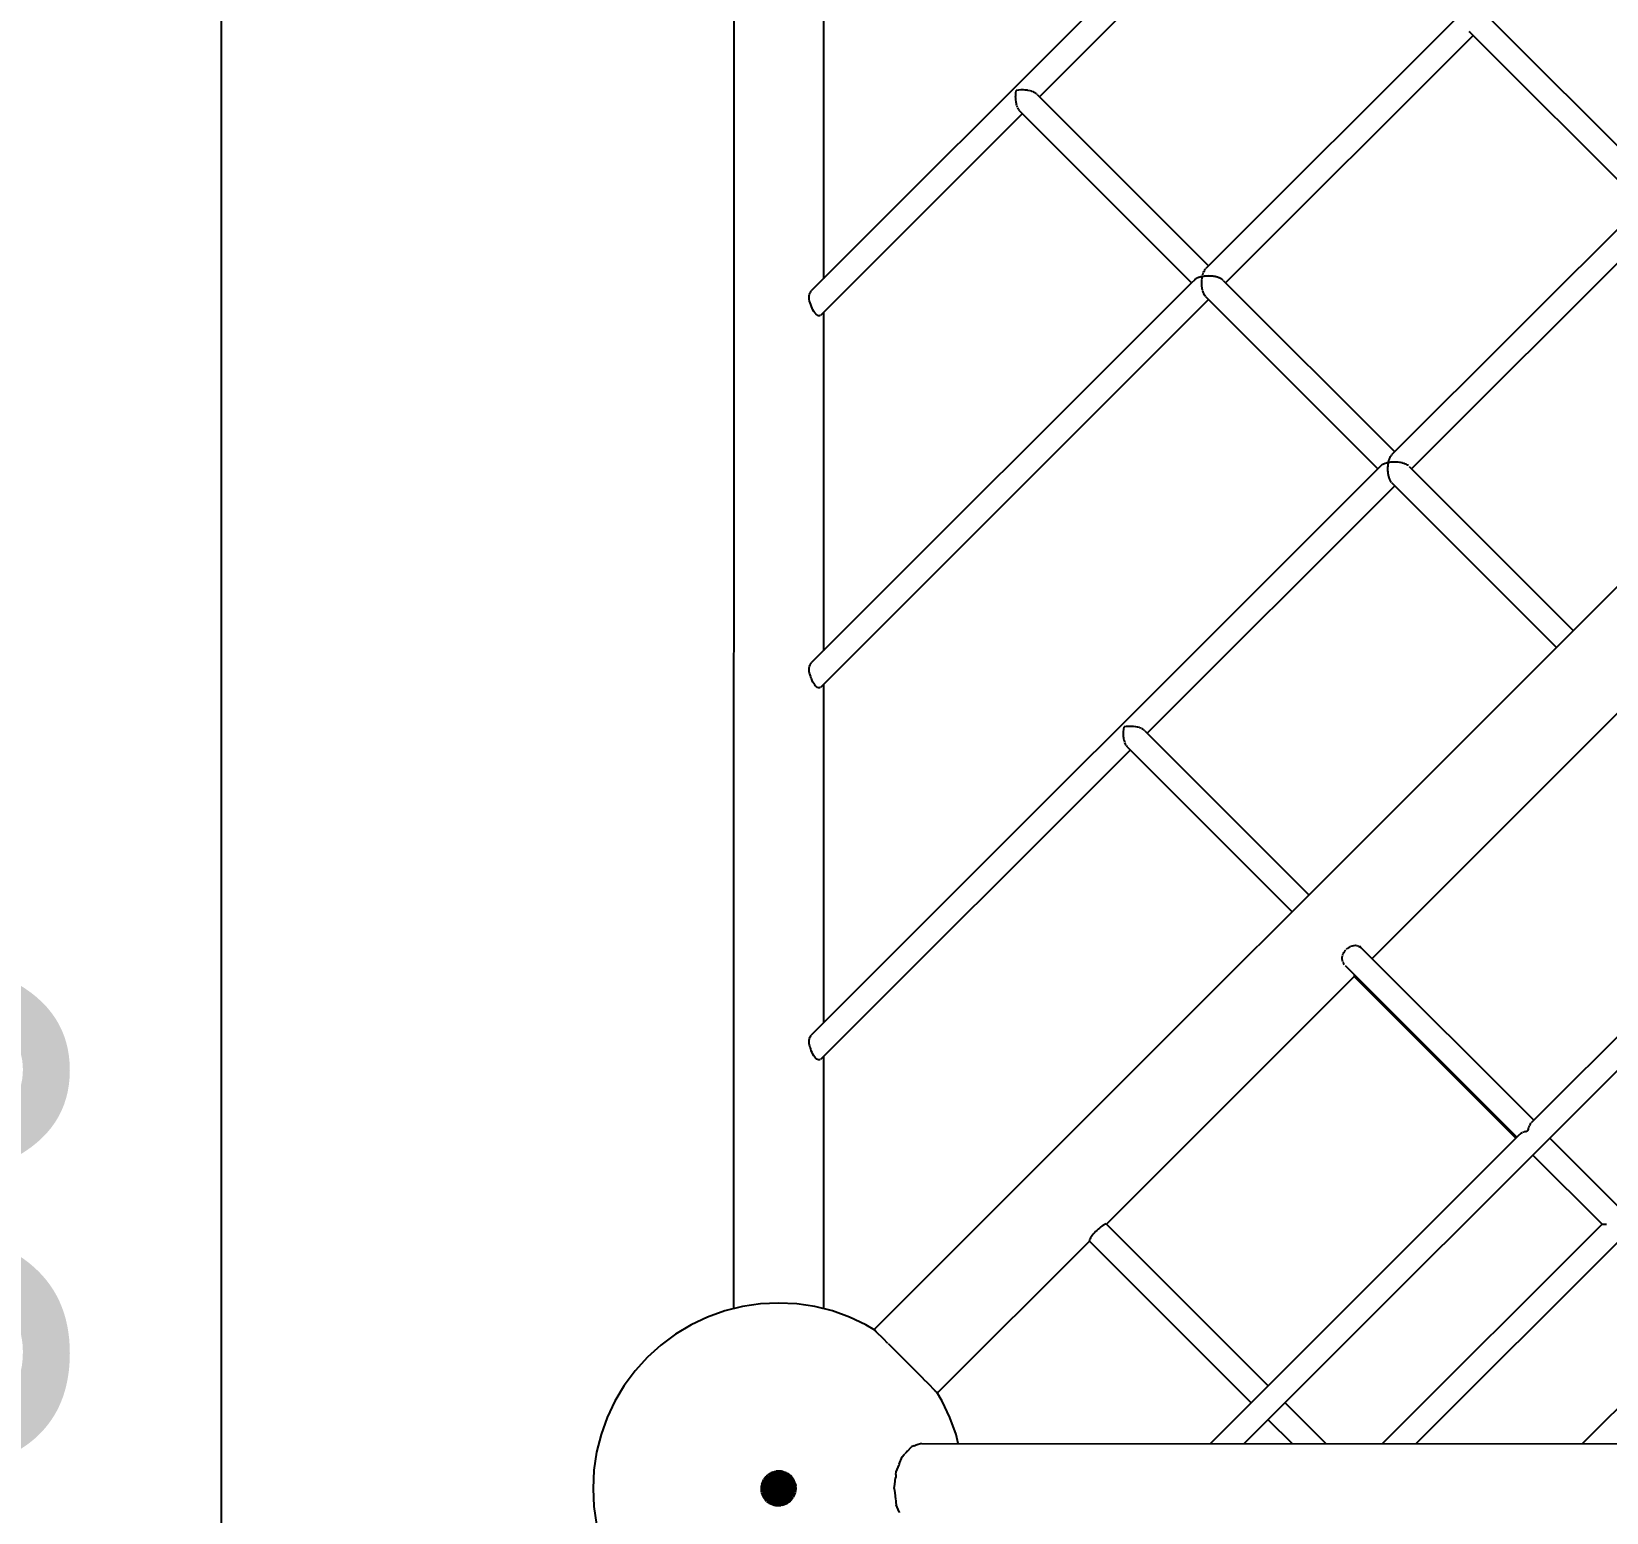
# Model space of a CAD drawing. Header units: millimetres. Extents: x -4086 to 3652, y -3941 to 3614.
# Drawn here: x -2060 to -1010, y 184 to 1172 of the extents above; entities that cross this region are included whole.
import ezdxf

# ---------------------------------------------------------------- set-up
doc = ezdxf.new("R2010")
doc.units = ezdxf.units.MM
doc.layers.add('DIKOM_ОБЪЕКТ', color=7, linetype='Continuous')
doc.layers.add('DIKOM_РАЗМЕР_ОБЪЕКТА', color=7, linetype='Continuous')
doc.styles.add('style1', font='arialbd.ttf', dxfattribs={"width": 0.8})
doc.dimstyles.new('1-50', dxfattribs={"dimtxt": 300, "dimasz": 200, "dimexe": 100, "dimexo": 0, "dimgap": 100, "dimtad": 1, "dimtxsty": 'style1', "dimcen": 200, "dimclrd": 7, "dimclre": 7, "dimclrt": 7, "dimadec": 1, "dimazin": 2, "dimtfac": 1, "dimtmove": 0, "dimatfit": 2, "dimfxl": 0, "dimlwd": 25, "dimlwe": 18, "dimarcsym": 0})

# ---------------------------------------------------------------- blocks, each defined once
blk = doc.blocks.new('*D0')
at = {"layer": 'Defpoints', "color": 0, "transparency": 16777216}
for p in [(-1933, 2119.3), (-1561.7, 2119.3), (-1561.8, -1719.3)]:
    blk.add_point(p, dxfattribs=at)
at = {"layer": 'DIKOM_РАЗМЕР_ОБЪЕКТА', "color": 7, "lineweight": 18, "transparency": 16777216}
for p, q in [((-1561.7, 2119.3), (-2033, 2119.3)), ((-1561.8, -1719.3), (-2033, -1719.3))]:
    blk.add_line(p, q, dxfattribs=at)
at = {"layer": 'DIKOM_РАЗМЕР_ОБЪЕКТА', "color": 7, "lineweight": 25, "transparency": 16777216}
blk.add_line((-1933, -1519.3), (-1933, 1919.3), dxfattribs=at)
at = {"layer": 'DIKOM_РАЗМЕР_ОБЪЕКТА', "color": 7, "transparency": 16777216}
for points in [[(-1966.4, 1919.3), (-1899.7, 1919.3), (-1933, 2119.3)], [(-1966.4, -1519.3), (-1899.7, -1519.3), (-1933, -1719.3)]]:
    blk.add_solid(points, dxfattribs=at)
at = {"layer": 'DIKOM_РАЗМЕР_ОБЪЕКТА', "color": 7, "transparency": 16777216, "insert": (-2186.3, 199.7), "char_height": 300, "attachment_point": 5, "rotation": 90, "style": 'style1'}
blk.add_mtext('{\\fArial|b0|i0|c204|p34;3850}', dxfattribs=at)

msp = doc.modelspace()

# ---------------------------------------------------------------- linework, layer by layer
at = {"layer": 'DIKOM_ОБЪЕКТ', "color": 7, "linetype": 'Continuous'}
for p, q in [((-1591.603, 1900.385), (-1591.664, 319.818)), ((-1232.374, 1306.184), (-1539.89, 998.681)), ((-1222.888, 1293.108), (-1387.899, 1128.105)), ((-1222.888, 1293.108), (-1387.899, 1128.105)), ((-1531.805, 1232.356), (-1531.814, 1006.756)), ((-1108.3, 1182.1), (-1276.9, 1013.507)), ((-1089.076, 1181.783), (-974.772, 1067.471)), ((-1098.814, 1169.024), (-1263.825, 1004.021)), ((-1098.814, 1169.024), (-1263.825, 1004.021)), ((-1100.944, 1171.154), (-1101.26, 1171.47)), ((-1100.944, 1171.154), (-1101.224, 1171.558)), ((-1100.944, 1171.154), (-986.021, 1056.222)), ((-1403.679, 1127.742), (-1403.656, 1129.031)), ((-1403.666, 1127.49), (-1403.677, 1127.728)), ((-1403.604, 1126.206), (-1403.666, 1127.49)), ((-1403.656, 1129.031), (-1403.652, 1129.271)), ((-1403.654, 1129.285), (-1403.546, 1130.553)), ((-1403.575, 1125.962), (-1403.601, 1126.192)), ((-1403.43, 1124.713), (-1403.575, 1125.962)), ((-1403.546, 1130.553), (-1403.525, 1130.791)), ((-1403.531, 1130.806), (-1403.337, 1132.021)), ((-1403.385, 1124.482), (-1403.427, 1124.7)), ((-1403.16, 1123.297), (-1403.385, 1124.482)), ((-1403.337, 1132.021), (-1403.3, 1132.253)), ((-1403.064, 1132.294), (-1403.296, 1132.257)), ((-1401.852, 1132.487), (-1403.064, 1132.294)), ((-1401.594, 1132.502), (-1401.835, 1132.481)), ((-1400.334, 1132.611), (-1401.594, 1132.502)), ((-1400.069, 1132.613), (-1400.315, 1132.608)), ((-1398.792, 1132.635), (-1400.069, 1132.613)), ((-1398.525, 1132.621), (-1398.772, 1132.633)), ((-1397.258, 1132.56), (-1398.525, 1132.621)), ((-1396.996, 1132.53), (-1397.237, 1132.557)), ((-1395.768, 1132.387), (-1396.996, 1132.53)), ((-1395.516, 1132.339), (-1395.744, 1132.383)), ((-1394.351, 1132.118), (-1395.516, 1132.339)), ((-1394.116, 1132.054), (-1394.329, 1132.112)), ((-1393.043, 1131.76), (-1394.116, 1132.054)), ((-1392.831, 1131.68), (-1393.021, 1131.753)), ((-1391.871, 1131.321), (-1392.831, 1131.68)), ((-1390.863, 1130.81), (-1391.686, 1131.228)), ((-1390.036, 1130.239), (-1390.71, 1130.706)), ((-1390.023, 1130.228), (-1390.169, 1130.374)), ((-1389.41, 1129.615), (-1389.829, 1130.034)), ((-1389.41, 1129.615), (-1275.105, 1015.302)), ((-1399.148, 1116.855), (-1533.749, 982.26)), ((-1399.148, 1116.855), (-1533.749, 982.26)), ((-1498.079, 305.984), (-685.038, 1118.991)), ((-1403.101, 1123.084), (-1403.156, 1123.285)), ((-1402.801, 1121.988), (-1403.101, 1123.084)), ((-1402.361, 1120.816), (-1402.729, 1121.798)), ((-1401.849, 1119.808), (-1402.278, 1120.653)), ((-1401.278, 1118.985), (-1401.757, 1119.675)), ((-1401.278, 1118.985), (-1286.355, 1004.053)), ((-984.226, 1058.017), (-1152.826, 889.425)), ((-974.741, 1044.941), (-1139.751, 879.937)), ((-974.741, 1044.941), (-1139.751, 879.937)), ((-1280.276, 1007.936), (-1280.577, 1007.869)), ((-1279.682, 1008.068), (-1280.276, 1007.936)), ((-1279.225, 1008.172), (-1279.682, 1008.068)), ((-1279.278, 1007.841), (-1279.224, 1008.17)), ((-1279.225, 1008.172), (-1279.02, 1009.089)), ((-1278.895, 1008.224), (-1279.224, 1008.17)), ((-1278.99, 1009.22), (-1278.923, 1009.524)), ((-1278.912, 1009.54), (-1278.646, 1010.374)), ((-1278.26, 1008.326), (-1278.895, 1008.224)), ((-1278.608, 1010.492), (-1278.519, 1010.772)), ((-1278.511, 1010.783), (-1278.192, 1011.517)), ((-1277.776, 1008.404), (-1278.26, 1008.326)), ((-1278.148, 1011.619), (-1278.041, 1011.865)), ((-1278.034, 1011.875), (-1277.67, 1012.492)), ((-1277.419, 1008.428), (-1277.761, 1008.399)), ((-1277.62, 1012.576), (-1277.497, 1012.784)), ((-1277.491, 1012.792), (-1277.089, 1013.278)), ((-1276.765, 1008.484), (-1277.419, 1008.428)), ((-1277.035, 1013.343), (-1276.9, 1013.507)), ((-1276.256, 1008.528), (-1276.765, 1008.484)), ((-1275.893, 1008.531), (-1276.242, 1008.525)), ((-1275.231, 1008.543), (-1275.893, 1008.531)), ((-1274.711, 1008.552), (-1275.231, 1008.543)), ((-1274.35, 1008.533), (-1274.698, 1008.55)), ((-1273.695, 1008.501), (-1274.35, 1008.533)), ((-1273.176, 1008.477), (-1273.695, 1008.501)), ((-1272.824, 1008.435), (-1273.163, 1008.474)), ((-1272.19, 1008.361), (-1272.824, 1008.435)), ((-1271.683, 1008.302), (-1272.19, 1008.361)), ((-1271.349, 1008.238), (-1271.67, 1008.299)), ((-1270.749, 1008.124), (-1271.349, 1008.238)), ((-1270.266, 1008.032), (-1270.749, 1008.124)), ((-1269.957, 1007.947), (-1270.255, 1008.029)), ((-1269.406, 1007.796), (-1269.957, 1007.947)), ((-1540.576, 997.549), (-1540.306, 998.128)), ((-1540.296, 998.148), (-1539.9, 998.667)), ((-1286.355, 1004.053), (-1539.899, 750.52)), ((-1284.56, 1005.847), (-1286.355, 1004.053)), ((-1284.401, 1005.979), (-1284.56, 1005.847)), ((-1284.081, 1006.242), (-1284.401, 1005.979)), ((-1283.845, 1006.437), (-1284.081, 1006.242)), ((-1283.634, 1006.564), (-1283.838, 1006.444)), ((-1283.23, 1006.803), (-1283.634, 1006.564)), ((-1282.928, 1006.981), (-1283.23, 1006.803)), ((-1282.676, 1007.093), (-1282.919, 1006.987)), ((-1282.197, 1007.301), (-1282.676, 1007.093)), ((-1281.836, 1007.458), (-1282.197, 1007.301)), ((-1281.548, 1007.554), (-1281.824, 1007.466)), ((-1281.006, 1007.727), (-1281.548, 1007.554)), ((-1280.593, 1007.858), (-1281.006, 1007.727)), ((-1279.606, 1003.658), (-1279.587, 1004.68)), ((-1279.587, 1003.303), (-1279.603, 1003.645)), ((-1279.584, 1004.844), (-1279.578, 1005.189)), ((-1279.581, 1005.202), (-1279.494, 1006.209)), ((-1279.53, 1002.122), (-1279.579, 1003.137)), ((-1279.489, 1001.778), (-1279.528, 1002.109)), ((-1279.481, 1006.368), (-1279.452, 1006.708)), ((-1279.356, 1000.629), (-1279.47, 1001.614)), ((-1279.458, 1006.723), (-1279.303, 1007.688)), ((-1279.293, 1000.304), (-1279.353, 1000.617)), ((-1279.086, 999.213), (-1279.263, 1000.146)), ((-1279.003, 998.913), (-1279.083, 999.201)), ((-1278.727, 997.904), (-1278.962, 998.765)), ((-1278.626, 997.636), (-1278.723, 997.894)), ((-1278.288, 996.733), (-1278.576, 997.503)), ((-1268.958, 1007.674), (-1269.406, 1007.796)), ((-1268.68, 1007.569), (-1268.948, 1007.669)), ((-1268.188, 1007.384), (-1268.68, 1007.569)), ((-1267.787, 1007.234), (-1268.188, 1007.384)), ((-1267.547, 1007.112), (-1267.777, 1007.228)), ((-1267.124, 1006.897), (-1267.547, 1007.112)), ((-1266.779, 1006.722), (-1267.124, 1006.897)), ((-1266.582, 1006.586), (-1266.77, 1006.716)), ((-1266.238, 1006.347), (-1266.582, 1006.586)), ((-1265.954, 1006.15), (-1266.237, 1006.346)), ((-1265.808, 1006.003), (-1265.949, 1006.144)), ((-1265.337, 1005.532), (-1265.808, 1006.003)), ((-1265.336, 1005.532), (-1151.032, 891.219)), ((-1541.384, 994.175), (-1541.305, 995.28)), ((-1541.3, 993.023), (-1541.382, 994.148)), ((-1541.303, 995.308), (-1541.065, 996.367)), ((-1541.053, 991.877), (-1541.295, 992.996)), ((-1541.059, 996.395), (-1540.667, 997.386)), ((-1540.649, 990.762), (-1541.044, 991.851)), ((-1540.291, 989.509), (-1540.576, 990.623)), ((-1539.882, 988.251), (-1540.282, 989.481)), ((-1539.401, 987.045), (-1539.872, 988.225)), ((-1538.86, 985.92), (-1539.39, 987.021)), ((-1275.075, 992.772), (-1533.758, 734.099)), ((-1275.075, 992.772), (-1533.758, 734.099)), ((-1278.17, 996.502), (-1278.282, 996.723)), ((-1277.776, 995.725), (-1278.111, 996.386)), ((-1277.645, 995.536), (-1277.77, 995.716)), ((-1277.205, 994.902), (-1277.58, 995.442)), ((-1277.204, 994.901), (-1162.281, 879.97)), ((-1538.27, 984.899), (-1538.848, 985.898)), ((-1537.644, 984.006), (-1538.257, 984.88)), ((-1536.996, 983.261), (-1537.63, 983.991)), ((-1536.731, 983.026), (-1536.982, 983.249)), ((-1536.341, 982.68), (-1536.731, 983.026)), ((-1535.693, 982.276), (-1536.328, 982.671)), ((-1535.068, 982.059), (-1535.681, 982.272)), ((-1534.478, 982.032), (-1535.055, 982.058)), ((-1533.938, 982.198), (-1534.467, 982.036)), ((-1531.815, 984.195), (-1531.824, 758.594)), ((-1160.295, 881.923), (-1160.486, 881.764)), ((-1159.771, 882.354), (-1160.248, 881.961)), ((-1159.519, 882.505), (-1159.764, 882.361)), ((-1158.855, 882.897), (-1159.462, 882.539)), ((-1158.553, 883.031), (-1158.845, 882.904)), ((-1157.763, 883.375), (-1158.487, 883.06)), ((-1157.418, 883.489), (-1157.75, 883.383)), ((-1156.52, 883.776), (-1157.347, 883.512)), ((-1156.14, 883.867), (-1156.503, 883.787)), ((-1155.152, 884.088), (-1156.066, 883.884)), ((-1155.464, 881.62), (-1155.413, 882.216)), ((-1155.413, 882.216), (-1155.378, 882.624)), ((-1155.384, 882.64), (-1155.307, 883.121)), ((-1155.307, 883.121), (-1155.215, 883.691)), ((-1155.215, 883.691), (-1155.15, 884.087)), ((-1155.151, 884.088), (-1155.049, 884.547)), ((-1154.755, 884.151), (-1155.151, 884.088)), ((-1155.049, 884.547), (-1154.932, 885.075)), ((-1154.932, 885.075), (-1154.85, 885.439)), ((-1154.838, 885.457), (-1154.705, 885.874)), ((-1154.705, 885.874), (-1154.552, 886.354)), ((-1153.703, 884.321), (-1154.668, 884.164)), ((-1154.552, 886.354), (-1154.445, 886.689)), ((-1154.437, 886.7), (-1154.277, 887.068)), ((-1154.277, 887.068), (-1154.095, 887.487)), ((-1154.095, 887.487), (-1153.967, 887.782)), ((-1153.96, 887.791), (-1153.777, 888.102)), ((-1153.777, 888.102), (-1153.57, 888.452)), ((-1153.277, 884.35), (-1153.687, 884.315)), ((-1153.57, 888.452), (-1153.424, 888.701)), ((-1153.417, 888.708), (-1153.215, 888.953)), ((-1153.215, 888.953), (-1152.988, 889.228)), ((-1152.182, 884.444), (-1153.195, 884.358)), ((-1152.988, 889.228), (-1152.826, 889.424)), ((-1151.75, 884.449), (-1152.168, 884.442)), ((-1150.637, 884.468), (-1151.671, 884.451)), ((-1150.208, 884.446), (-1150.624, 884.466)), ((-1149.102, 884.393), (-1150.132, 884.443)), ((-1148.684, 884.344), (-1149.089, 884.391)), ((-1147.609, 884.219), (-1148.613, 884.335)), ((-1147.212, 884.143), (-1147.597, 884.216)), ((-1146.193, 883.949), (-1147.147, 884.13)), ((-1145.825, 883.848), (-1146.181, 883.945)), ((-1144.884, 883.59), (-1145.767, 883.832)), ((-1144.555, 883.466), (-1144.874, 883.586)), ((-1143.713, 883.15), (-1144.503, 883.447)), ((-1143.429, 883.006), (-1143.703, 883.145)), ((-1142.704, 882.639), (-1143.386, 882.984)), ((-1142.472, 882.477), (-1142.696, 882.633)), ((-1141.88, 882.066), (-1142.438, 882.453)), ((-1162.281, 879.97), (-1539.908, 502.359)), ((-1160.486, 881.765), (-1162.281, 879.97)), ((-1155.532, 879.575), (-1155.523, 880.082)), ((-1155.51, 879.15), (-1155.53, 879.561)), ((-1155.523, 880.082), (-1155.512, 880.691)), ((-1155.512, 880.691), (-1155.504, 881.105)), ((-1155.48, 878.542), (-1155.51, 879.15)), ((-1155.507, 881.119), (-1155.464, 881.62)), ((-1155.456, 878.039), (-1155.48, 878.542)), ((-1155.407, 877.628), (-1155.454, 878.026)), ((-1155.338, 877.033), (-1155.407, 877.628)), ((-1155.282, 876.546), (-1155.338, 877.033)), ((-1155.207, 876.156), (-1155.279, 876.534)), ((-1155.1, 875.591), (-1155.207, 876.156)), ((-1155.012, 875.13), (-1155.1, 875.59)), ((-1154.913, 874.77), (-1155.009, 875.118)), ((-1154.77, 874.245), (-1154.913, 874.77)), ((-1154.653, 873.82), (-1154.769, 874.245)), ((-1154.532, 873.5), (-1154.649, 873.811)), ((-1154.356, 873.029), (-1154.532, 873.5)), ((-1154.214, 872.65), (-1154.356, 873.029)), ((-1154.073, 872.373), (-1154.208, 872.64)), ((-1153.867, 871.967), (-1154.073, 872.373)), ((-1153.702, 871.641), (-1153.867, 871.967)), ((-1153.545, 871.415), (-1153.696, 871.634)), ((-1141.263, 881.449), (-1031.933, 772.11)), ((-1151.001, 868.688), (-1316.012, 703.685)), ((-1151.001, 868.688), (-1316.012, 703.685)), ((-1153.314, 871.083), (-1153.545, 871.415)), ((-1153.13, 870.817), (-1153.315, 871.084)), ((-1153.131, 870.818), (-1043.182, 760.861)), ((-1541.393, 746.014), (-1541.314, 747.123)), ((-1541.31, 744.861), (-1541.392, 745.992)), ((-1541.312, 747.146), (-1541.073, 748.211)), ((-1541.068, 748.233), (-1540.675, 749.23)), ((-1540.585, 749.388), (-1540.313, 749.971)), ((-1540.307, 749.986), (-1539.908, 750.508)), ((-1541.063, 743.716), (-1541.305, 744.84)), ((-1540.659, 742.601), (-1541.056, 743.695)), ((-1540.301, 741.348), (-1540.586, 742.46)), ((-1539.892, 740.089), (-1540.293, 741.325)), ((-1539.411, 738.884), (-1539.884, 740.069)), ((-1538.87, 737.758), (-1539.402, 738.865)), ((-1538.279, 736.738), (-1538.86, 737.741)), ((-1537.653, 735.845), (-1538.269, 736.723)), ((-1537.005, 735.099), (-1537.642, 735.832)), ((-1536.35, 734.519), (-1536.995, 735.09)), ((-1531.824, 736.033), (-1531.833, 510.434)), ((-1535.712, 734.12), (-1536.34, 734.512)), ((-1535.077, 733.898), (-1535.693, 734.111)), ((-1534.488, 733.871), (-1535.067, 733.897)), ((-1533.948, 734.037), (-1534.479, 733.874)), ((-1001.495, 717.946), (-1166.119, 553.329)), ((-1001.495, 717.946), (-1166.119, 553.329)), ((-1331.792, 703.321), (-1331.769, 704.617)), ((-1331.769, 704.617), (-1331.764, 704.849)), ((-1331.768, 704.867), (-1331.659, 706.139)), ((-1331.659, 706.139), (-1331.639, 706.371)), ((-1331.645, 706.388), (-1331.45, 707.606)), ((-1331.45, 707.606), (-1331.414, 707.832)), ((-1331.182, 707.874), (-1331.408, 707.838)), ((-1329.97, 708.067), (-1331.182, 707.874)), ((-1329.712, 708.083), (-1329.948, 708.062)), ((-1328.456, 708.191), (-1329.712, 708.083)), ((-1328.189, 708.193), (-1328.428, 708.189)), ((-1326.918, 708.216), (-1328.189, 708.193)), ((-1326.646, 708.202), (-1326.884, 708.214)), ((-1325.388, 708.142), (-1326.646, 708.202)), ((-1325.117, 708.111), (-1325.35, 708.138)), ((-1323.901, 707.97), (-1325.117, 708.111)), ((-1323.636, 707.921), (-1323.857, 707.963)), ((-1322.487, 707.703), (-1323.636, 707.921)), ((-1322.237, 707.637), (-1322.442, 707.693)), ((-1321.18, 707.347), (-1322.237, 707.637)), ((-1320.006, 706.91), (-1320.95, 707.265)), ((-1318.995, 706.401), (-1319.805, 706.812)), ((-1318.167, 705.832), (-1318.827, 706.29)), ((-1317.523, 705.196), (-1318.038, 705.711)), ((-1317.523, 705.196), (-1208.193, 595.858)), ((-1331.779, 703.075), (-1331.79, 703.299)), ((-1331.717, 701.787), (-1331.779, 703.075)), ((-1331.688, 701.547), (-1331.713, 701.759)), ((-1331.543, 700.294), (-1331.688, 701.547)), ((-1331.498, 700.068), (-1331.536, 700.263)), ((-1331.273, 698.878), (-1331.498, 700.068)), ((-1330.914, 697.569), (-1331.215, 698.669)), ((-1330.473, 696.397), (-1330.843, 697.382)), ((-1329.962, 695.389), (-1330.392, 696.236)), ((-1329.39, 694.566), (-1329.871, 695.257)), ((-1329.371, 694.546), (-1219.443, 584.609)), ((-1327.261, 692.436), (-1533.768, 485.937)), ((-1327.261, 692.436), (-1533.768, 485.937)), ((-891.465, 612.294), (-1060.061, 443.705)), ((-881.976, 599.222), (-1251.339, 229.874)), ((-881.976, 599.222), (-1251.339, 229.874)), ((-1185.382, 556.447), (-1184.911, 557.387)), ((-1184.858, 557.493), (-1184.262, 558.374)), ((-1184.195, 558.473), (-1183.488, 559.277)), ((-1182.605, 560.074), (-1183.408, 559.367)), ((-1181.633, 560.751), (-1182.514, 560.154)), ((-1180.594, 561.288), (-1181.533, 560.817)), ((-1179.511, 561.676), (-1180.487, 561.341)), ((-1178.409, 561.906), (-1179.4, 561.714)), ((-1177.311, 561.972), (-1178.295, 561.928)), ((-1176.244, 561.874), (-1177.199, 561.977)), ((-1175.306, 561.634), (-1176.134, 561.862)), ((-1175.124, 561.583), (-1174.291, 561.195)), ((-1174.551, 561.76), (-1173.36, 560.568)), ((-1174.193, 561.15), (-1173.448, 560.63)), ((-1173.361, 560.57), (-1058.269, 445.497)), ((-1186.018, 553.158), (-1185.974, 554.143)), ((-1185.903, 552.093), (-1186.006, 553.049)), ((-1185.968, 554.255), (-1185.777, 555.247)), ((-1185.635, 551.121), (-1185.874, 551.988)), ((-1185.755, 555.36), (-1185.42, 556.336)), ((-1185.579, 550.986), (-1185.191, 550.153)), ((-1185.131, 550.067), (-1184.61, 549.321)), ((-1184.104, 548.814), (-1183.895, 548.606)), ((-1183.895, 548.606), (-1183.009, 547.72)), ((-1183.009, 547.72), (-1069.518, 434.248)), ((-1177.996, 541.452), (-1343.217, 376.238)), ((-1177.996, 541.452), (-1343.217, 376.238)), ((-1178.063, 542.019), (-1178.094, 541.675)), ((-1178.094, 541.674), (-1177.996, 541.452)), ((-1177.905, 542.476), (-1178.063, 542.02)), ((-1177.997, 541.452), (-1070.158, 433.608)), ((-1177.997, 541.452), (-1070.158, 433.608)), ((-1541.403, 497.852), (-1541.323, 498.966)), ((-1541.319, 496.7), (-1541.402, 497.834)), ((-1541.322, 498.985), (-1541.082, 500.054)), ((-1541.072, 495.554), (-1541.315, 496.682)), ((-1541.078, 500.072), (-1540.683, 501.072)), ((-1540.668, 494.439), (-1541.066, 495.537)), ((-1540.595, 501.226), (-1540.322, 501.812)), ((-1540.311, 493.186), (-1540.595, 494.3)), ((-1540.315, 501.826), (-1539.916, 502.349)), ((-1539.901, 491.928), (-1540.304, 493.168)), ((-1539.421, 490.723), (-1539.894, 491.91)), ((-1538.879, 489.597), (-1539.413, 490.707)), ((-1538.289, 488.577), (-1538.871, 489.583)), ((-1537.663, 487.683), (-1538.28, 488.564)), ((-1537.015, 486.938), (-1537.654, 487.673)), ((-1536.36, 486.357), (-1537.006, 486.93)), ((-1535.712, 485.954), (-1536.351, 486.352)), ((-1535.087, 485.736), (-1535.704, 485.95)), ((-1534.694, 485.718), (-1535.078, 485.736)), ((-1533.957, 485.875), (-1534.49, 485.712)), ((-1531.834, 487.871), (-1531.84, 319.816)), ((-767.359, 488.212), (-1025.742, 229.841)), ((-1061.679, 440.97), (-1061.74, 440.778)), ((-1061.275, 441.895), (-1061.669, 440.988)), ((-1060.742, 442.839), (-1061.189, 442.083)), ((-1060.152, 443.594), (-1060.643, 442.999)), ((-1067.724, 436.042), (-1273.898, 229.878)), ((-1067.008, 436.634), (-1067.616, 436.131)), ((-1066.091, 437.177), (-1066.863, 436.721)), ((-1064.999, 437.654), (-1065.918, 437.254)), ((-1064.801, 437.72), (-1064.99, 437.659)), ((-1063.755, 438.054), (-1064.801, 437.72)), ((-1063.745, 438.061), (-1063.537, 438.108)), ((-1063.537, 438.108), (-1062.398, 438.364)), ((-1062.128, 439.517), (-1062.383, 438.379)), ((-1062.08, 439.725), (-1062.127, 439.517)), ((-1061.74, 440.778), (-1062.072, 439.741)), ((-1047.597, 433.608), (-1001.502, 387.512)), ((-1058.878, 422.328), (-1012.783, 376.231)), ((-1058.878, 422.328), (-1012.783, 376.231)), ((-1353.217, 367.921), (-1353.724, 367.196)), ((-1352.611, 368.708), (-1353.215, 367.923)), ((-1351.921, 369.537), (-1352.609, 368.711)), ((-1351.164, 370.39), (-1351.92, 369.54)), ((-1350.354, 371.248), (-1351.162, 370.392)), ((-1349.511, 372.091), (-1350.352, 371.25)), ((-1348.654, 372.9), (-1349.509, 372.093)), ((-1347.8, 373.659), (-1348.651, 372.903)), ((-1346.971, 374.348), (-1347.798, 373.661)), ((-1346.184, 374.954), (-1346.969, 374.35)), ((-1345.456, 375.463), (-1346.182, 374.956)), ((-1344.805, 375.863), (-1345.455, 375.465)), ((-1344.244, 376.146), (-1344.803, 375.864)), ((-1343.786, 376.305), (-1344.243, 376.147)), ((-1343.441, 376.336), (-1343.785, 376.305)), ((-1343.218, 376.239), (-1343.44, 376.335)), ((-1343.217, 376.238), (-1235.378, 268.395)), ((-1159.16, 229.861), (-1012.783, 376.231)), ((-1159.16, 229.861), (-1012.783, 376.231)), ((-1012.583, 376.231), (-1012.318, 376.231)), ((-1012.16, 376.231), (-1011.725, 376.231)), ((-1011.5, 376.231), (-1010.905, 376.231)), ((-1010.823, 376.231), (-1010.616, 376.231)), ((-1010.616, 376.231), (-1009.874, 376.231)), ((-1354.497, 364.958), (-1455.778, 263.681)), ((-1354.497, 364.958), (-1455.778, 263.681)), ((-1354.564, 365.525), (-1354.595, 365.181)), ((-1354.595, 365.181), (-1354.498, 364.958)), ((-1354.406, 365.982), (-1354.564, 365.526)), ((-1354.498, 364.958), (-1246.659, 257.115)), ((-1354.498, 364.958), (-1246.659, 257.115)), ((-1354.125, 366.543), (-1354.406, 365.984)), ((-1353.725, 367.194), (-1354.124, 366.544)), ((-1136.603, 229.857), (-1001.503, 364.95)), ((-1597.643, 318.321), (-1609.067, 314.233)), ((-1585.874, 321.268), (-1597.643, 318.321)), ((-1573.872, 323.049), (-1585.874, 321.268)), ((-1561.754, 323.644), (-1573.872, 323.049)), ((-1549.636, 323.048), (-1561.754, 323.644)), ((-1537.634, 321.268), (-1549.636, 323.048)), ((-1525.865, 318.32), (-1537.634, 321.268)), ((-1514.441, 314.232), (-1525.865, 318.32)), ((-1620.036, 309.047), (-1630.443, 302.809)), ((-1609.067, 314.233), (-1620.036, 309.047)), ((-1503.473, 309.044), (-1514.441, 314.232)), ((-1497.645, 305.55), (-1503.473, 309.044)), ((-1496.595, 304.499), (-1498.079, 305.984)), ((-1491.885, 299.789), (-1496.595, 304.499)), ((-1640.188, 295.582), (-1649.178, 287.434)), ((-1630.443, 302.809), (-1640.188, 295.582)), ((-1488.825, 296.729), (-1491.885, 299.789)), ((-1488.682, 296.599), (-1488.307, 296.211)), ((-1484.715, 292.619), (-1488.307, 296.211)), ((-1649.178, 287.434), (-1657.326, 278.444)), ((-1476.929, 284.833), (-1484.715, 292.619)), ((-1469.144, 277.047), (-1476.929, 284.833)), ((-1657.326, 278.444), (-1664.554, 268.699)), ((-1465.553, 273.456), (-1469.144, 277.047)), ((-1465.164, 273.08), (-1465.553, 273.456)), ((-1664.554, 268.699), (-1670.792, 258.292)), ((-1461.974, 269.877), (-1465.033, 272.937)), ((-1457.264, 265.167), (-1461.974, 269.877)), ((-1455.778, 263.681), (-1457.264, 265.167)), ((-1452.719, 258.288), (-1456.212, 264.114)), ((-1670.792, 258.292), (-1675.979, 247.324)), ((-1447.532, 247.32), (-1452.719, 258.288)), ((-1224.098, 257.115), (-1196.851, 229.866)), ((-1675.979, 247.324), (-1680.068, 235.901)), ((-1443.445, 235.896), (-1447.532, 247.32)), ((-1235.379, 245.835), (-1219.414, 229.869)), ((-1235.379, 245.835), (-1219.414, 229.869)), ((-1680.068, 235.901), (-1683.016, 224.131)), ((-1441.944, 229.902), (-1443.445, 235.896)), ((-1683.016, 224.131), (-1684.796, 212.13)), ((-1481.242, 216.167), (-1479.257, 221.146)), ((-1479.257, 221.146), (-1477.96, 222.549)), ((-1477.961, 222.547), (-1477.501, 222.994)), ((-1476.384, 224.239), (-1477.501, 222.994)), ((-1475.903, 224.775), (-1476.384, 224.239)), ((-1475.891, 224.788), (-1473.101, 227.806)), ((-1471.516, 228.304), (-1473.101, 227.806)), ((-1471.402, 228.337), (-1470.596, 228.571)), ((-1469.29, 229.004), (-1470.596, 228.571)), ((-1466.418, 229.906), (-1469.276, 229.008)), ((-1466.418, 229.906), (114.107, 229.671)), ((-1684.796, 212.13), (-1685.392, 200.011)), ((-1568.492, 210.085), (-1561.76, 200.009)), ((-1568.492, 210.085), (-1561.76, 200.009)), ((-1567.472, 210.697), (-1561.76, 200.009)), ((-1567.472, 210.697), (-1561.76, 200.009)), ((-1566.397, 211.204), (-1561.76, 200.009)), ((-1566.397, 211.204), (-1561.76, 200.009)), ((-1565.277, 211.605), (-1561.76, 200.009)), ((-1565.277, 211.605), (-1561.76, 200.009)), ((-1564.123, 211.894), (-1561.76, 200.009)), ((-1564.123, 211.894), (-1561.76, 200.009)), ((-1562.947, 212.068), (-1561.76, 200.009)), ((-1562.947, 212.068), (-1561.76, 200.009)), ((-1561.759, 212.127), (-1561.76, 200.009)), ((-1561.759, 212.127), (-1561.76, 200.009)), ((-1560.571, 212.068), (-1561.76, 200.009)), ((-1560.571, 212.068), (-1561.76, 200.009)), ((-1559.395, 211.894), (-1561.76, 200.009)), ((-1559.395, 211.894), (-1561.76, 200.009)), ((-1558.241, 211.605), (-1561.76, 200.009)), ((-1558.241, 211.605), (-1561.76, 200.009)), ((-1557.122, 211.204), (-1561.76, 200.009)), ((-1557.122, 211.204), (-1561.76, 200.009)), ((-1556.047, 210.696), (-1561.76, 200.009)), ((-1556.047, 210.696), (-1561.76, 200.009)), ((-1555.027, 210.085), (-1561.76, 200.009)), ((-1555.027, 210.085), (-1561.76, 200.009)), ((-1483.5, 209.29), (-1483.301, 211.005)), ((-1483.301, 211.005), (-1481.406, 215.758)), ((-1481.3, 216.011), (-1481.402, 215.767)), ((-1685.392, 200.011), (-1684.797, 187.893)), ((-1573.878, 200.009), (-1561.76, 200.009)), ((-1573.878, 200.009), (-1561.76, 200.009)), ((-1561.754, 200.009), (-1573.872, 200.009)), ((-1561.754, 200.009), (-1573.872, 200.009)), ((-1573.82, 201.196), (-1561.76, 200.009)), ((-1573.82, 201.196), (-1561.76, 200.009)), ((-1573.82, 198.821), (-1561.76, 200.009)), ((-1573.82, 198.821), (-1561.76, 200.009)), ((-1573.645, 202.373), (-1561.76, 200.009)), ((-1573.645, 202.373), (-1561.76, 200.009)), ((-1573.645, 197.644), (-1561.76, 200.009)), ((-1573.645, 197.644), (-1561.76, 200.009)), ((-1573.356, 203.527), (-1561.76, 200.009)), ((-1573.356, 203.527), (-1561.76, 200.009)), ((-1573.356, 196.492), (-1561.76, 200.009)), ((-1573.356, 196.492), (-1561.76, 200.009)), ((-1572.956, 195.372), (-1561.76, 200.009)), ((-1572.956, 195.372), (-1561.76, 200.009)), ((-1572.955, 204.646), (-1561.76, 200.009)), ((-1572.955, 204.646), (-1561.76, 200.009)), ((-1572.447, 205.721), (-1561.76, 200.009)), ((-1572.447, 205.721), (-1561.76, 200.009)), ((-1572.447, 194.296), (-1561.76, 200.009)), ((-1572.447, 194.296), (-1561.76, 200.009)), ((-1571.836, 193.276), (-1561.76, 200.009)), ((-1571.836, 193.276), (-1561.76, 200.009)), ((-1571.835, 206.742), (-1561.76, 200.009)), ((-1571.835, 206.742), (-1561.76, 200.009)), ((-1571.127, 207.697), (-1561.76, 200.009)), ((-1571.127, 207.697), (-1561.76, 200.009)), ((-1571.127, 192.321), (-1561.76, 200.009)), ((-1571.127, 192.321), (-1561.76, 200.009)), ((-1570.329, 191.44), (-1561.76, 200.009)), ((-1570.329, 191.44), (-1561.76, 200.009)), ((-1570.328, 208.579), (-1561.76, 200.009)), ((-1570.328, 208.579), (-1561.76, 200.009)), ((-1569.447, 209.377), (-1561.76, 200.009)), ((-1569.447, 209.377), (-1561.76, 200.009)), ((-1569.447, 190.642), (-1561.76, 200.009)), ((-1569.447, 190.642), (-1561.76, 200.009)), ((-1568.492, 189.933), (-1561.76, 200.009)), ((-1568.492, 189.933), (-1561.76, 200.009)), ((-1567.472, 189.322), (-1561.76, 200.009)), ((-1567.472, 189.322), (-1561.76, 200.009)), ((-1566.398, 188.813), (-1561.76, 200.009)), ((-1566.398, 188.813), (-1561.76, 200.009)), ((-1565.278, 188.412), (-1561.76, 200.009)), ((-1565.278, 188.412), (-1561.76, 200.009)), ((-1564.124, 188.123), (-1561.76, 200.009)), ((-1564.124, 188.123), (-1561.76, 200.009)), ((-1562.948, 187.949), (-1561.76, 200.009)), ((-1562.948, 187.949), (-1561.76, 200.009)), ((-1554.071, 209.376), (-1561.76, 200.009)), ((-1554.071, 209.376), (-1561.76, 200.009)), ((-1553.19, 208.578), (-1561.76, 200.009)), ((-1553.19, 208.578), (-1561.76, 200.009)), ((-1552.392, 207.697), (-1561.76, 200.009)), ((-1552.392, 207.697), (-1561.76, 200.009)), ((-1551.683, 206.741), (-1561.76, 200.009)), ((-1551.683, 206.741), (-1561.76, 200.009)), ((-1551.072, 205.721), (-1561.76, 200.009)), ((-1551.072, 205.721), (-1561.76, 200.009)), ((-1550.564, 204.646), (-1561.76, 200.009)), ((-1550.564, 204.646), (-1561.76, 200.009)), ((-1550.163, 203.526), (-1561.76, 200.009)), ((-1550.163, 203.526), (-1561.76, 200.009)), ((-1549.874, 202.373), (-1561.76, 200.009)), ((-1549.874, 202.373), (-1561.76, 200.009)), ((-1549.7, 201.196), (-1561.76, 200.009)), ((-1549.7, 201.196), (-1561.76, 200.009)), ((-1561.76, 187.89), (-1561.76, 200.009)), ((-1560.572, 187.949), (-1561.76, 200.009)), ((-1560.572, 187.949), (-1561.76, 200.009)), ((-1559.396, 188.123), (-1561.76, 200.009)), ((-1559.396, 188.123), (-1561.76, 200.009)), ((-1558.242, 188.412), (-1561.76, 200.009)), ((-1558.242, 188.412), (-1561.76, 200.009)), ((-1557.122, 188.813), (-1561.76, 200.009)), ((-1557.122, 188.813), (-1561.76, 200.009)), ((-1556.047, 189.321), (-1561.76, 200.009)), ((-1556.047, 189.321), (-1561.76, 200.009)), ((-1555.027, 189.932), (-1561.76, 200.009)), ((-1555.027, 189.932), (-1561.76, 200.009)), ((-1554.072, 190.641), (-1561.76, 200.009)), ((-1554.072, 190.641), (-1561.76, 200.009)), ((-1553.191, 191.44), (-1561.76, 200.009)), ((-1553.191, 191.44), (-1561.76, 200.009)), ((-1552.392, 192.32), (-1561.76, 200.009)), ((-1552.392, 192.32), (-1561.76, 200.009)), ((-1551.683, 193.276), (-1561.76, 200.009)), ((-1551.683, 193.276), (-1561.76, 200.009)), ((-1551.072, 194.296), (-1561.76, 200.009)), ((-1551.072, 194.296), (-1561.76, 200.009)), ((-1550.564, 195.371), (-1561.76, 200.009)), ((-1550.564, 195.371), (-1561.76, 200.009)), ((-1550.163, 196.491), (-1561.76, 200.009)), ((-1550.163, 196.491), (-1561.76, 200.009)), ((-1549.874, 197.644), (-1561.76, 200.009)), ((-1549.874, 197.644), (-1561.76, 200.009)), ((-1549.7, 198.821), (-1561.76, 200.009)), ((-1549.7, 198.821), (-1561.76, 200.009)), ((-1549.641, 200.009), (-1561.76, 200.009)), ((-1549.641, 200.009), (-1561.76, 200.009)), ((-1561.76, 187.89), (-1561.76, 200.009)), ((-1561.754, 200.009), (-1549.641, 200.009)), ((-1561.754, 200.009), (-1549.641, 200.009)), ((-1484.577, 199.995), (-1484.239, 202.908)), ((-1484.577, 199.995), (-1484.239, 197.077)), ((-1484.238, 202.92), (-1483.673, 207.092)), ((-1483.612, 207.62), (-1483.673, 207.093)), ((-1483.5, 209.29), (-1483.602, 207.705)), ((-1484.238, 197.066), (-1483.675, 192.901)), ((-1483.675, 192.901), (-1483.606, 192.31)), ((-1483.598, 192.191), (-1483.503, 190.709)), ((-1483.503, 190.71), (-1483.303, 188.985)), ((-1481.423, 184.268), (-1483.303, 188.985)), ((-1684.797, 187.893), (-1683.017, 175.892)), ((-1481.429, 184.282), (-1481.314, 184.006))]:
    msp.add_line(p, q, dxfattribs=at)

# ---------------------------------------------------------------- dimensions: what is measured, and where the dimension line sits
at = {"layer": 'DIKOM_РАЗМЕР_ОБЪЕКТА'}
dim = msp.add_linear_dim(base=(-1933.028, 2119.344), p1=(-1561.769, -1719.325), p2=(-1561.685, 2119.344), angle=90, text='{\\fArial|b0|i0|c204|p34;3850}', dimstyle='1-50', dxfattribs=at)
dim.commit()
dim.dimension.update_dxf_attribs({"geometry": '*D0', "text_midpoint": (-1933.028, 199.712), "dimtype": 160})

doc.saveas('drawing.dxf')
